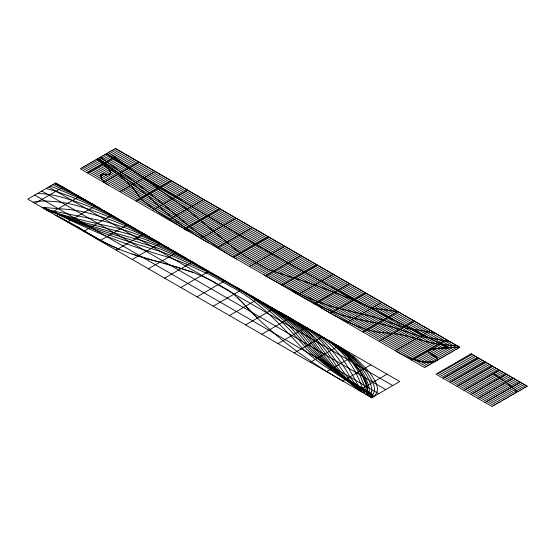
<?xml version="1.0" encoding="UTF-8"?>
<svg xmlns="http://www.w3.org/2000/svg" width="555" height="555" viewBox="0 0 555 555"><rect width="100%" height="100%" fill="white"/><g stroke="black" fill="none" stroke-linecap="round" stroke-linejoin="round"><path stroke-width="0.83" d="M371.614 391.261L370.782 394.078L368.839 396.048M367.736 395.403L367.778 395.202A5.64 3.254 0 0 0 367.812 394.855L367.805 394.605M377.116 391.865L377.518 387.931L376.13 383.262A85.553 49.395 0 0 0 375.007 380.98L372.565 376.859A128.392 74.127 0 0 0 371.572 375.381L370.171 373.432A152.195 87.87 0 0 0 366.39 368.77L355.921 358.405L343.587 349.296A139.534 80.558 0 0 0 341.582 348.027L338.127 345.966M369.956 396.298L369.956 396.298A2.151 1.242 0 0 1 369.803 396.596M369.998 396.187L370.074 395.999A5.349 3.087 0 0 0 370.109 394.834L370.046 394.612A7.839 4.523 0 0 0 369.575 393.849L369.075 393.231A13.924 8.034 0 0 0 368.61 392.739M363.039 392.697L363.275 391.851A13.153 7.59 0 0 0 363.282 391.421A16.726 9.657 0 0 0 363.13 390.283M370.934 396.471L370.296 396.881M364.482 393.53C367.354 388.743 362.346 382.603 361.062 377.684C356.275 366.765 349.06 356.914 340.028 349.13A130.314 75.237 0 0 0 329.92 341.519L323.995 337.808M365.932 394.369C369.561 389.79 364.982 383.221 363.532 378.385C359.029 368.118 352.002 359.064 343.718 351.572A116.432 67.224 0 0 0 342.366 350.385L340.021 348.457A143.35 82.757 0 0 0 333.271 343.51L326.826 339.438M367.389 395.209L368.902 393.53L369.339 390.685A62.202 35.908 0 0 0 368.222 384.518C363.428 370.234 353.299 358.252 341.54 349.088A139.097 80.308 0 0 0 339.056 347.236L329.649 341.068M35.062 203.338L63.076 187.167M87.593 173.014L115.606 156.836M43.228 208.056L44.109 207.542L44.747 207.861M51.261 212.69L79.275 196.519M103.785 182.366L138.979 162.046M67.453 222.042L95.467 205.863L99.511 208.208M119.984 191.711L155.178 171.398M83.652 231.393L111.666 215.215M136.176 201.063L171.37 180.743M99.844 240.745L127.858 224.567M152.375 210.414L187.569 190.094M116.044 250.09L144.057 233.919M168.567 219.766L203.761 199.446M132.236 259.442L160.256 243.27C137.904 230.367 114.996 218.122 90.479 209.839A174.076 100.504 0 0 0 81.883 207.084L78.324 206.051A134.032 77.388 0 0 0 72.837 204.587L68.556 203.588A62.673 36.186 0 0 0 62.784 202.54L57.935 201.895A82.14 47.425 0 0 0 53.752 201.479L45.253 201.021A37.15 21.444 0 0 0 43.921 201.014L39.495 201.181A25.419 14.673 0 0 0 37.074 201.43L36.623 201.493A21.541 12.439 0 0 0 36.026 201.59L34.195 201.944A17.198 9.928 0 0 0 33.113 202.214M184.766 229.118L219.96 208.798M148.435 268.793L176.448 252.622M200.965 238.47L236.159 218.15M164.634 278.145L192.647 261.974M217.158 247.821L252.352 227.501M180.826 287.497L208.84 271.319M233.357 257.166L268.551 236.853M197.025 296.849L225.039 280.67M249.549 266.518L284.743 246.198M213.217 306.2L241.238 290.022M265.748 275.87L300.942 255.55M229.416 315.545L257.43 299.374L283.452 315.205L299.013 326.978A144.82 83.611 0 0 1 307.72 335.948M281.947 285.221L317.141 264.901M245.615 324.897L273.629 308.726L288.191 317.432L297.945 324.002M292.325 291.215L298.174 294.552L333.333 274.253M261.807 334.249L289.821 318.077L297.917 322.753M314.338 303.925L349.532 283.605M278.006 343.6L306.02 327.429L310.072 329.76M330.53 313.277L365.724 292.957M294.199 352.952L322.212 336.774M346.729 322.622L381.923 302.308M310.398 362.304L338.411 346.126M362.921 331.973L398.115 311.653L371.801 308.087L346.535 297.209L323.967 288.336L303.405 281.045L272.63 271.062M326.59 371.656L354.61 355.477M379.12 341.325L414.314 321.005M342.789 381.001L370.802 364.829M395.32 350.677L430.513 330.357M387.002 374.181L358.988 390.352C350.746 383.311 343.281 375.367 336.767 366.702C322.67 343.094 303.745 323.392 278.541 311.563M411.512 360.029L446.706 339.709M371.746 397.72L399.739 381.535L55.764 182.942L27.75 199.12L371.746 397.72A19.841 11.454 0 0 0 377.06 391.858M443.029 378.226L478.223 357.906M450.036 382.27L485.23 361.95M457.036 386.308L492.229 365.995M464.042 390.352L499.236 370.032M471.042 394.397L506.236 374.077M478.049 398.441L513.243 378.121M485.049 402.486L520.243 382.166M433.802 361.687L436.507 360.583L437.728 359.043L427.274 350.926L431.852 349.352L438.408 348.346M433.656 361.721C420.308 363.74 407.349 357.677 396.083 351.121M438.589 348.332L459.616 347.159M452.887 347.52L437.042 348.484L430.146 349.796A12.099 6.986 0 0 0 427.239 350.906M42.041 207.369L69.091 209.485M457.806 346.112L443.729 344.572M443.681 344.565C428.21 343.996 414.113 336.746 398.962 334.339A35.319 20.389 0 0 0 397.234 334.068L394.321 333.708A72.726 41.993 0 0 0 392.607 333.534L379.245 332.265A65.469 37.795 0 0 1 377.213 331.994L376.075 331.821A38.031 21.957 0 0 1 373.029 331.252C354.305 326.624 337.315 316.995 320.651 307.567M44.865 208.999L45.038 209.027A6.917 3.989 0 0 1 45.732 209.152L45.947 209.193A13.632 7.867 0 0 1 46.349 209.297L52.003 211.018A38.156 22.027 0 0 1 55.403 212.357C88.342 229.055 123.529 240.426 158.827 250.922A211.871 122.322 0 0 1 173.257 256.223L205.683 270.979L232.51 285.908C261.419 301.372 285.901 323.496 306.443 348.859A231.553 133.686 0 0 0 313.852 355.748L331.474 369.526L360.889 389.256A35.215 20.327 0 0 1 362.776 390.887L363.123 391.254A19.265 11.121 0 0 1 364.066 392.378L364.149 392.503A12.897 7.444 0 0 1 364.704 393.481L364.781 393.703M423.09 330.787L406.995 328.387L374.098 316.988L335.192 307.463M423.16 330.794L436.112 333.59M47.744 210.664L50.13 211.122A20.577 11.877 0 0 1 51.268 211.365L51.657 211.462A12.807 7.395 0 0 1 53.703 212.121C89.938 230.561 127.699 245.879 166.909 256.764A221.743 128.025 0 0 1 172.404 258.679A244.158 140.963 0 0 1 186.487 264.145M450.695 342.012L437.069 339.133L421.321 336.677L394.889 327.811L382.09 324.231A88.169 50.907 0 0 0 380.106 323.773L358.148 319.347L343.372 315.531A85.151 49.166 0 0 1 339.223 314.192L320.88 306.526L298.174 294.552M45.871 209.575L102.058 220.807A150.023 86.615 0 0 1 122.1 226.724L124.965 227.73A183.351 105.859 0 0 1 135.926 232.046L154.429 240.766L177.773 253.385M118.506 231.352L84.249 222.59L46.835 210.137M414.55 359.758C421.606 361.485 429.834 364.018 436.723 360.431L437.735 358.62L435.904 356.4A24.628 14.215 0 0 0 435.127 355.88L427.274 350.926M46.176 188.478C77.825 197.33 107.254 212.627 135.58 229.021M90.618 213.633L105.589 218.171A195.797 113.04 0 0 1 114.004 221.195L115.225 221.653A220.89 127.532 0 0 1 129.162 227.474L147.796 236.652L169.317 248.501M158.203 261.752L163.975 263.354M155.317 260.954L159.16 262.022M94.51 236.909C113.525 248.536 134.844 255.529 156.274 261.218M163.01 263.091L165.896 263.889M153.395 260.413L154.352 260.683M164.932 263.625L173.555 266.067M166.854 264.159L168.775 264.7M152.431 260.149L132.548 254.183M169.733 264.971L194.167 272.727L210.955 280.24A86.552 49.971 0 0 1 212.26 280.976L226.655 289.287A64.033 36.97 0 0 1 232.961 293.609M49.631 211.032C70.707 217.636 92.227 222.59 113.789 227.286C139.569 233.384 163.427 245.4 186.369 258.346M49.499 210.99L47.348 210.338A14.999 8.658 0 0 0 47.043 210.255M174.506 266.344L193.147 272.345M50.276 186.112C74.148 195.138 97.021 206.64 119.054 219.482M148.15 240.579L169.414 249.951L195.998 263.909M119.79 249.556L119.172 249.306M118.971 249.223L105.984 243.208L91.513 235.153M186.487 264.145L210.983 275.287L231.157 286.692C259.539 301.358 280.865 325.487 302.461 348.332A243.409 140.533 0 0 0 306.228 351.738C322.427 366.522 342.206 376.463 359.272 390.082A25.78 14.888 0 0 1 360.271 391.095M52.711 184.704L77.402 196.303L101.038 209.082M49.638 210.178C84.076 226.78 121.011 236.603 157.329 247.974A192.085 110.903 0 0 1 162.775 249.993L189.942 262.009L217.04 276.237L255.071 298.958L268.537 308.212L279.88 317.065M46.585 209.499C78.741 223.582 112.762 232.261 146.374 241.973A188.117 108.607 0 0 1 159.042 246.656L184.315 258.193L209.582 271.749M49.02 209.894L46.8 208.86M46.509 209.464L44.671 208.673A3.621 2.088 0 0 0 43.873 208.416M44.941 207.958L46.044 208.507M45.919 208.444L46.648 208.784M263.84 303.079L282.835 314.38L295.052 322.656A156.954 90.618 0 0 1 301.379 327.693L301.594 327.887A137.168 79.192 0 0 1 309.572 335.733L327.859 360.486A239.788 138.438 0 0 0 340.43 374.264L348.131 381.056L355.332 386.294A35.77 20.653 0 0 0 356.289 386.89L357.663 387.681A28.062 16.199 0 0 0 358.662 388.209C362.353 391.351 370.955 391.615 371.808 396.853A2.595 1.498 0 0 1 371.205 397.408M54.376 183.747L73.225 193.279M55.778 215.298L56.998 215.895M56.589 215.701L57.81 216.297M57.408 216.096L59.434 217.095M58.219 216.499L78.9 227.626M60.245 217.498L81.869 229.395M432.928 339.868L414.918 330.794M411.317 328.976L396.95 321.685M436.528 341.686L443.272 345.099M448.509 347.756L388.354 317.293L347.423 295.739M393.363 319.86L364.954 305.097M55.396 183.157L70.173 191.26M361.437 303.231C276.91 257.999 194.389 209.041 113.067 158.3L110.126 156.302M73.676 193.515L84.998 199.821M343.933 293.852L330.045 286.283M326.583 284.382L316.239 278.672M309.364 274.843L299.096 269.085M245.116 292.263L270.84 308.004L288.843 321.109A163.08 94.156 0 0 1 300.123 332.07L317.959 354.52A240.815 139.034 0 0 0 320.436 357.247A208.625 120.449 0 0 0 327.596 364.33A190.025 109.71 0 0 0 346.986 379.086L359.46 386.564M295.676 267.163L285.457 261.377M362.026 388.035L367.243 391.095A27.438 15.838 0 0 1 368.464 391.934L371.038 394.043A5.8 3.344 0 0 1 371.531 396.804L371.316 397.082A3.559 2.054 0 0 1 371.108 397.352M361.832 387.924L361.471 387.716M278.666 257.499L265.13 249.729M263.937 274.822C283.106 285.86 302.718 296.356 323.607 303.772A147.096 84.929 0 0 0 335.192 307.463M89.404 202.353L55.014 183.379L95.467 205.863L91.429 203.525M115.294 148.573L459.665 347.388M471.042 353.965L527.077 386.308M113.546 149.586L457.91 348.401M469.294 354.971L525.321 387.321M111.798 150.592L456.161 349.414M467.546 355.984L523.573 388.333M110.043 151.605L454.413 350.427M465.791 356.997L521.825 389.346M452.658 351.433L108.294 152.618L188.561 210.532L236.125 249.979L246.718 257.138L264.478 267.454M464.042 358.003L520.07 390.352M106.539 153.624L450.91 352.446M462.287 359.016L518.321 391.365M104.791 154.637L449.162 353.459M460.539 360.029L516.566 392.378M103.043 155.65L447.406 354.465M458.791 361.041L514.818 393.384M101.287 156.663L445.658 355.477M457.036 362.047L513.07 394.397M99.539 157.669L443.903 356.49M455.287 363.06L511.315 395.41M442.155 357.503L97.784 158.681L101.398 162.788M453.539 364.073L509.566 396.423M96.036 159.694L440.406 358.509M451.784 365.079L507.818 397.429M94.288 160.7L438.651 359.522M450.036 366.092L506.063 398.441M92.532 161.713L436.903 360.535M448.28 367.105L504.315 399.454M90.784 162.726L435.148 361.541M446.532 368.118L502.559 400.46M89.036 163.739L433.399 362.554M444.784 369.124L500.811 401.473M87.281 164.745L431.651 363.567M443.029 370.136L499.063 402.486M85.532 165.758L429.896 364.579M441.281 371.149L497.308 403.499M83.777 166.771L428.148 365.585M439.525 372.155L495.56 404.505M82.029 167.776L426.393 366.598M437.777 373.168L493.804 405.518M103.563 210.546L115.718 217.553M149.468 237.041C119.859 219.905 89.071 203.706 55.597 195.651A64.977 37.518 0 0 0 47.772 194.312L42.471 193.723A14.909 8.609 0 0 0 41.146 193.674L37.768 193.639A20.251 11.69 0 0 0 37.247 193.633M48.764 186.986L392.76 385.593M41.757 191.031L385.753 389.638M34.757 195.076L378.753 393.682M261.759 247.787L251.658 241.925M236.562 259.019C194.389 235.695 161.782 199.287 121.802 172.771L100.504 157.114M208.444 242.785C186.529 230.283 166.833 214.383 148.955 196.657M108.308 184.975L105.7 183.282A23.733 13.702 0 0 1 104.569 182.373C102.196 179.91 98.533 175.456 102.585 173.784C106.394 176.788 114.316 173.222 108.579 168.956L97.09 159.084M312.097 330.926C326.846 339.154 341.29 348.491 352.21 361.589C360.126 370.691 369.866 381.889 366.855 394.896L367.056 385.697C356.483 358.246 330.829 340.978 306.02 327.429M237.484 287.858L262.557 303.169L281.184 316.371A190.469 109.966 0 0 1 286.921 321.137L291.229 325.14A173.375 100.094 0 0 1 293.061 326.978L299.159 333.812L308.011 345.189A206.703 119.339 0 0 0 310.307 347.957L318.681 356.934A213.8 123.439 0 0 0 339.91 374.486L363.213 389.61A39.037 22.54 0 0 1 365.655 391.525M251.325 295.85L274.142 309.635L289.863 320.624M270.521 306.929L273.622 308.726M286.644 316.239L298.75 323.461L308.157 329.843M361.277 387.605L348.852 380.279M188.048 231.012L159.153 213.016L143.925 201.396A69.139 39.918 0 0 1 142.253 199.793L141.719 199.238A62.653 36.172 0 0 1 139.312 196.421L135.475 191.08A55.264 31.906 0 0 0 134.886 190.33C124.306 177.787 110.14 169.102 97.534 158.827M332.48 342.699C348.429 352.175 363.109 365.461 370.234 382.957M295.739 321.491C319.874 333.25 337.294 354.125 350.108 377.171M305.444 327.096L316.745 334.061L324.758 340A157.134 90.722 0 0 1 340.798 356.268L348.415 367.715L361.166 390.824A28.825 16.643 0 0 1 361.354 391.192L361.513 391.511A19.973 11.53 0 0 0 361.756 391.955M94.135 236.694L88.536 233.391M244.942 238.012L234.904 232.115M231.567 230.145L205.01 214.313M343.226 381.257C312.208 363.449 282.703 342.726 257.034 317.724M91.138 234.938L89.646 234.05M165.314 190.476L128.954 168.581L106.387 153.721L109.71 156.017M79.268 227.848L80.759 228.729M89.279 233.835L87.419 232.725M168.63 192.46L181.88 200.397M81.127 228.951L85.199 231.393M86.684 232.281L87.794 232.947M85.942 231.837L87.052 232.503M84.832 231.171L86.309 232.059M359.335 386.544L368.326 392.475A13.001 7.506 0 0 1 368.492 392.628M493.166 373.536L503.593 380.55L513.999 388.895A33.647 19.425 0 0 1 516.129 391.046A13.473 7.777 0 0 1 516.296 391.289L516.601 392.142A1.179 0.68 0 0 1 516.504 392.316A3.316 1.915 0 0 1 516.011 392.683M348.38 380.175L334.145 370.726A248.959 143.738 0 0 1 327.721 365.912C313.013 355.353 302.253 340.777 290.584 327.221A199.682 115.287 0 0 0 279.893 317.065M346.743 379.225L370.553 393.148A18.717 10.809 0 0 1 371.17 393.606L371.448 393.835A9.615 5.55 0 0 1 372.037 394.418L372.488 395.042M98.478 158.279L135.434 185.8L148.906 196.616M232.982 293.602L233.364 293.907M233.107 293.699L233.676 294.157M233.426 293.956L233.995 294.414M233.745 294.212L241.002 301.032M359.841 390.852C345.827 377.948 336.656 360.958 325.223 345.938A147.269 85.026 0 0 0 308.226 329.809M359.099 390.38L356.629 388.257A32.689 18.87 0 0 0 356.164 387.883L346.459 379.391A234.148 135.184 0 0 1 334.526 366.598L318.07 343.573L311.882 336.087M237.318 297.362L241.529 301.594M256.285 316.995L257.409 318.091M255.536 316.267L256.66 317.363M254.794 315.531L255.91 316.627M251.873 312.59L255.168 315.899M253.69 314.428L254.426 315.164M252.962 313.693L253.323 314.061M252.594 313.325L249.722 310.37M250.791 311.48L251.151 311.848M250.437 311.105L249.015 309.621M248.307 308.878L249.368 309.995M241.238 301.282L242.701 302.836M247.606 308.136L248.661 309.253M241.827 301.906L243.569 303.772M247.96 308.504L243.853 304.084M246.559 307.012L246.906 307.387M243.277 303.46L244.144 304.397M372.474 394.82L372.086 394.411A10.309 5.952 0 0 0 371.156 393.668A13.244 7.645 0 0 0 370.865 393.474L355.637 385.461L346.424 379.412A125.069 72.212 0 0 1 344.794 378.177L338.175 372.62A222.846 128.663 0 0 1 323.489 357.177L307.727 335.948M360.688 391.337L350.156 377.254M108.579 168.956L110.653 172.175L110.077 173.861L108.121 174.756L103.403 174.055L101.01 174.693L100.899 176.65L102.023 179.321M372.363 381.5L367.805 373.564A150.28 86.76 0 0 0 364.899 369.561L354.284 358.128L341.762 348.394A116.238 67.106 0 0 0 335.31 344.329M363.137 390.283C358.766 377.379 352.612 364.843 343.524 354.589A114.004 65.816 0 0 0 341.152 352.036L334.228 345.599A101.322 58.497 0 0 0 332.306 344.024L327.325 340.333A179.216 103.466 0 0 0 324.335 338.293L321.054 336.184A139.666 80.635 0 0 0 317.633 334.131M370.962 396.485A13.362 7.714 0 0 0 372.995 394.293L373.238 393.939A24.045 13.882 0 0 0 374.299 390.866A32.141 18.558 0 0 0 374.368 387.966L374.334 387.605A60.384 34.861 0 0 0 372.315 381.507M370.116 382.971A54.667 31.559 0 0 1 371.801 391.261M297.917 324.016A145.882 84.221 0 0 1 311.952 336.066M69.097 209.464A104.146 60.127 0 0 1 90.631 213.62M371.961 397.845A3.843 2.22 0 0 0 372.898 396.735L372.953 396.638A3.864 2.234 0 0 0 373.002 396.416A5.397 3.115 0 0 0 372.544 394.889M371.892 397.796A3.899 2.248 0 0 0 372.634 396.596A6.188 3.573 0 0 0 372.537 395.035M346.743 379.225A156.67 90.451 0 0 1 340.34 374.583L337.946 372.689A195.943 113.13 0 0 1 330.065 365.766L329.136 364.871A209.977 121.233 0 0 1 322.275 357.642L306.034 336.448L299.492 329.122A156.968 90.625 0 0 0 289.856 320.63M118.493 231.373A188.318 108.724 0 0 1 148.178 240.558M367.847 394.605A7.555 4.364 0 0 0 367.375 393.495A15.04 8.686 0 0 0 366.564 392.42L366.411 392.26A22.276 12.862 0 0 0 365.641 391.525M272.658 271.034A48.098 27.771 0 0 1 264.409 267.496M115.475 148.469L80.281 168.789L424.644 367.611L459.838 347.291L115.475 148.469M471.223 353.861L436.029 374.181L492.056 406.531L527.25 386.211L471.223 353.861"/></g></svg>
